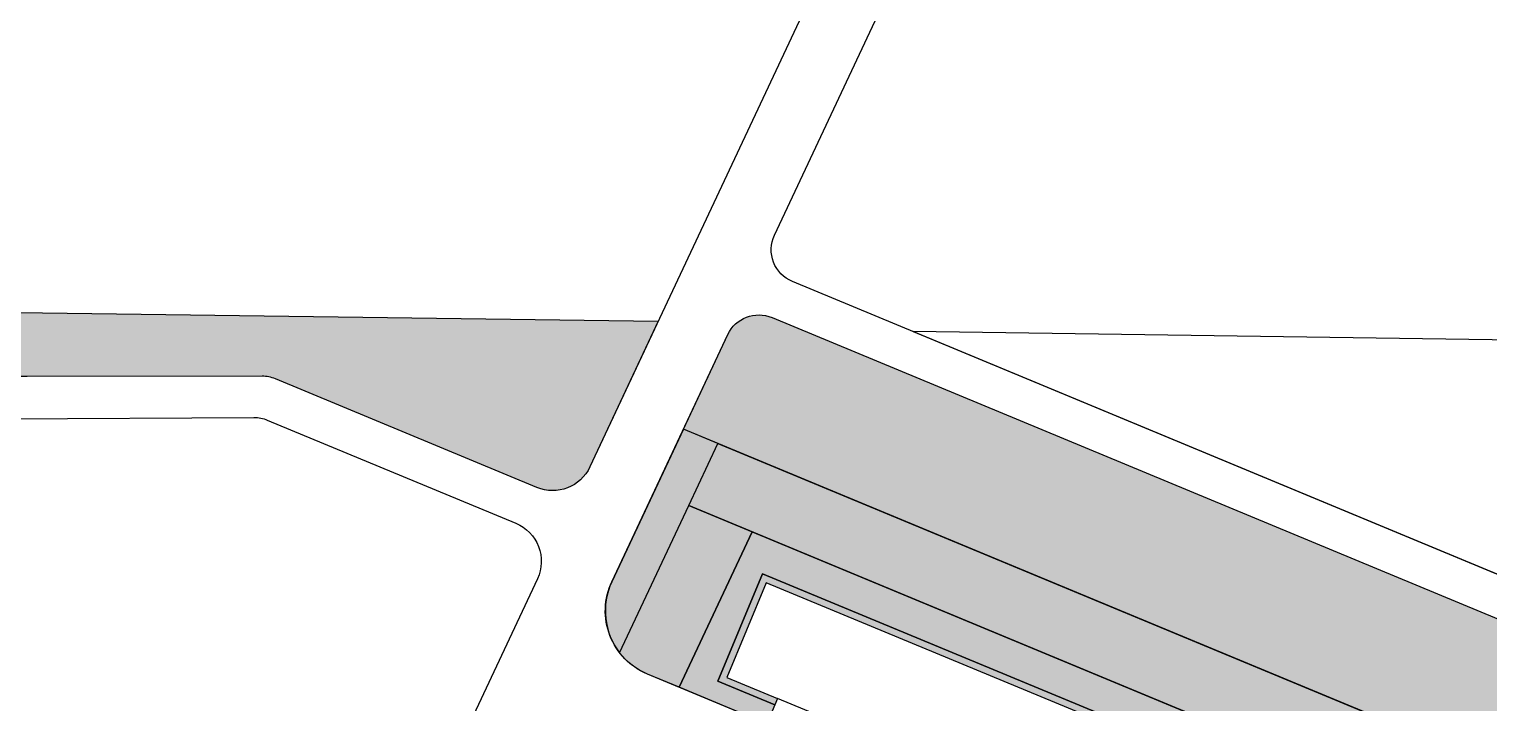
# Model space of a CAD drawing. Header units: millimetres. Extents: x 2240546 to 2245671, y 376439 to 383894.
# Drawn here: x 2244306 to 2244518.9, y 380937.8 to 381036 of the extents above; entities that cross this region are included whole.
import ezdxf

# ---------------------------------------------------------------- set-up
doc = ezdxf.new("R2010")
doc.units = ezdxf.units.MM
for name, color, linetype, true_color in [('благоустройство_внутридворовые_дороги', 7, 'Continuous', 0x000000), ('благоустройство_внутридворовые_площадки', 7, 'Continuous', 0x000000), ('благоустройство_зеленые насаждения', 7, 'Continuous', 0x000000), ('благоустройство_озеленение', 7, 'Continuous', 0x000000), ('благоустройство_отмостка', 7, 'Continuous', 0x000000), ('благоустройство_парковка', 7, 'Continuous', 0x000000)]:
    doc.layers.add(name, color=color, linetype=linetype, true_color=true_color)
for name, color, linetype, transparency in [('благоустройство_штриховка_внутридомовые_площадки', 221, 'Continuous', 0.5), ('благоустройство_штриховка_зеленые насаждения', 90, 'Continuous', 0.5), ('благоустройство_штриховка_озеленение', 105, 'Continuous', 0.5), ('благоустройство_штриховка_отмостка', 160, 'Continuous', 0.5), ('благоустройство_штриховка_парковка', 252, 'Continuous', 0.5)]:
    doc.layers.add(name, color=color, linetype=linetype, transparency=transparency)

msp = doc.modelspace()

# ---------------------------------------------------------------- hatches: boundary and pattern name
at = {"layer": 'благоустройство_штриховка_внутридомовые_площадки'}
h = msp.add_hatch(color=256, dxfattribs=at)
h.dxf.hatch_style = 1
edge = h.paths.add_edge_path()
edge.add_line((2244392.1374946, 380945.0819437358), (2244402.205558292, 380966.5428534996))
edge.add_line((2244402.205558292, 380966.5428534996), (2244411.449628143, 380962.7024068895))
edge.add_line((2244411.449628143, 380962.7024068895), (2244400.82092672, 380940.0464514723))
edge.add_line((2244400.82092672, 380940.0464514723), (2244396.215099801, 380941.9599411649))
edge.add_arc((2244400.051676154, 380951.1946951893), 10.0000000000795, 217.6817614915478, 247.4395701289827, ccw=False)
at = {"layer": 'благоустройство_штриховка_зеленые насаждения'}
h = msp.add_hatch(color=256, dxfattribs=at)
h.dxf.hatch_style = 1
h.paths.add_polyline_path([(2244402.205558292, 380966.5428534996), (2244406.457038861, 380975.6052356663), (2244570.077075216, 380907.6293306646), (2244565.825594646, 380898.5669484979)])
at = {"layer": 'благоустройство_штриховка_озеленение'}
h = msp.add_hatch(color=256, dxfattribs=at)
h.dxf.hatch_style = 1
edge = h.paths.add_edge_path()
edge.add_line((2244293.59315642, 380985.3591674607), (2244293.59315642, 380994.8799999103))
edge.add_line((2244293.59315642, 380994.8799999103), (2244397.781739837, 380993.4386911336))
edge.add_line((2244397.781739837, 380993.4386911336), (2244387.808347309, 380972.1842023245))
edge.add_arc((2244382.376610714, 380974.7329740986), 5.999999999467694, 247.43957012596542, 334.8622930119033, ccw=False)
edge.add_line((2244380.074664902, 380969.192121685), (2244341.947612181, 380985.031996627))
edge.add_arc((2244340.029324004, 380980.4146196123), 5.000000002324265, 67.4395701398586, 90.0684246218864)
edge.add_line((2244340.023352831, 380985.4146160492), (2244293.59315642, 380985.3591674607))
h = msp.add_hatch(color=256, dxfattribs=at)
h.dxf.hatch_style = 1
edge = h.paths.add_edge_path()
edge.add_line((2244401.438207031, 380977.6903081508), (2244407.912193461, 380991.4871452539))
edge.add_arc((2244412.438640624, 380989.3631687745), 4.999999999993245, 67.43957012962238, 154.8622930012355, ccw=False)
edge.add_line((2244414.3569288, 380993.9805457868), (2244581.145805207, 380924.6881469409))
edge.add_arc((2244579.22751703, 380920.0707699288), 5.000000000137773, -25.13291684647203, 67.4395701236711, ccw=False)
edge.add_line((2244583.75414175, 380917.9471718855), (2244577.4723311, 380904.5569733747))
edge.add_line((2244577.4723311, 380904.5569733747), (2244401.438207031, 380977.6903081508))
h = msp.add_hatch(color=256, dxfattribs=at)
h.dxf.hatch_style = 1
h.paths.add_polyline_path([(2244421.010855404, 380931.6585504254), (2244422.160844998, 380934.4293851497), (2244436.586197197, 380928.4363760262), (2244435.436207602, 380925.6655413016)], flags=17)
h.paths.add_polyline_path([(2244442.824011287, 380922.5962800263), (2244443.974000881, 380925.3671147508), (2244455.345990413, 380920.6426244174), (2244454.192305337, 380917.8733249799)], flags=17)
h.paths.add_polyline_path([(2244400.82092672, 380940.0464514723), (2244411.449628143, 380962.7024068895), (2244484.477779961, 380932.3628786684), (2244473.849078538, 380909.7069232509), (2244461.580112097, 380914.804062427), (2244462.733797173, 380917.5733618647), (2244467.742558644, 380915.4924731085), (2244474.252684813, 380931.1487516934), (2244412.962473826, 380956.6117552019), (2244406.452347656, 380940.9554766165), (2244414.773041313, 380937.498646425), (2244413.623051719, 380934.7278117008)])
at = {"layer": 'благоустройство_штриховка_отмостка'}
h = msp.add_hatch(color=256, dxfattribs=at)
h.dxf.hatch_style = 1
h.paths.add_polyline_path([(2244414.773041313, 380937.498646425), (2244406.452347656, 380940.9554766165), (2244412.962473826, 380956.6117552019), (2244474.252684813, 380931.1487516934), (2244467.742558644, 380915.4924731085), (2244462.733797173, 380917.5733618647), (2244463.118358865, 380918.4964616768), (2244467.203028975, 380916.7994864559), (2244472.945263588, 380930.6090536538), (2244413.502003496, 380955.3047418545), (2244407.759768881, 380941.495174656), (2244415.15755171, 380938.4251024252)])
h.paths.add_polyline_path([(2244422.160844998, 380934.4293851497), (2244422.544174863, 380935.3529967243), (2244436.969527061, 380929.3599876008), (2244436.586197197, 380928.4363760262)], flags=17)
h.paths.add_polyline_path([(2244443.974000881, 380925.3671147508), (2244444.357330746, 380926.2907263254), (2244455.730552105, 380921.5657242296), (2244455.345990413, 380920.6426244174)], flags=17)
at = {"layer": 'благоустройство_штриховка_парковка'}
h = msp.add_hatch(color=256, dxfattribs=at)
h.dxf.hatch_style = 1
edge = h.paths.add_edge_path()
edge.add_line((2244402.205558292, 380966.5428534996), (2244406.457038861, 380975.6052356663))
edge.add_line((2244406.457038861, 380975.6052356663), (2244401.438207031, 380977.6903081508))
edge.add_line((2244401.438207031, 380977.6903081508), (2244390.998781829, 380955.4426481494))
edge.add_arc((2244400.051676155, 380951.1946951895), 10.00000000090257, 154.8622929963306, 217.6817614920284)
edge.add_line((2244392.1374946, 380945.0819437355), (2244402.205558292, 380966.5428534996))
h.paths.add_polyline_path([(2244396.569446151, 380930.9840693056), (2244420.808195015, 380920.9140868824), (2244422.726466446, 380925.5314708516), (2244398.695186435, 380935.5152603889)])
h.paths.add_polyline_path([(2244443.0429253, 380917.0910028759), (2244471.723338254, 380905.1757321683), (2244469.59759797, 380900.6445410844), (2244441.124653868, 380912.4736189068)])

# ---------------------------------------------------------------- linework, layer by layer
at = {"layer": 'благоустройство_внутридворовые_дороги'}
for points in [[(2244506.416128261, 381224.9515275799), (2244387.808347309, 380972.1842023247, -0.4010991823470752), (2244380.074664902, 380969.192121685), (2244341.947612181, 380985.031996627, 0.0990591226146823), (2244340.023352831, 380985.4146160492), (2244202.836870614, 380985.250783083), (2244196.836870614, 380985.3037295484), (2243875.537018021, 380984.9978544075), (2243842.81878973, 380980.9796550379, -0.4131477516579272), (2243837.248845049, 380985.314825489), (2243819.600126218, 381124.8203481212, -0.109788416701919)], [(2245147.233757198, 381121.0116348131), (2245164.886828155, 380976.8850444834, -0.1410565695614368), (2245164.363284001, 380973.6072795115), (2245149.736719892, 380942.4295494021, -0.4142135623919712), (2245141.756452577, 380939.545917391), (2245048.976630971, 380983.0721780937), (2245034.343625432, 380983.309578364), (2244990.233664406, 380983.8637212291), (2244987.980585138, 380979.061096579), (2245045.384765623, 380978.1297931686), (2245139.208134935, 380934.1139677247, -0.4142135623606892), (2245142.091766946, 380926.1337004096), (2245111.936674718, 380861.8556293947, -0.4142135623617372), (2245103.956407403, 380858.9719973836), (2244846.477424559, 380979.7643974847), (2244615.658378568, 380985.9536891846), (2244612.843568626, 380979.9536891846), (2244590.556510653, 380932.4469833557, -0.4011234460776607), (2244584.111597757, 380929.9532043869), (2244417.32395904, 380999.2450890347, -0.4274506938434528), (2244414.715800054, 381005.9864425261), (2244490.231683112, 381166.9197946347, -0.2908216264106749)], [(2244521.074817453, 380894.4187212706), (2244513.687013768, 380897.487982546), (2244512.153603522, 380893.7933175), (2244497.728251323, 380899.7863266238), (2244499.26166157, 380903.4809916695), (2244491.873857884, 380906.5502529449), (2244490.340447638, 380902.8555878993), (2244461.580112097, 380914.804062427), (2244463.118358865, 380918.4964616768), (2244455.730552105, 380921.5657242297), (2244454.192305337, 380917.8733249799), (2244442.824011287, 380922.5962800263), (2244444.357330746, 380926.2907263254), (2244436.969527061, 380929.3599876008), (2244435.436207602, 380925.6655413017), (2244421.010855404, 380931.6585504254), (2244422.544174863, 380935.3529967244), (2244415.156371178, 380938.4222579997), (2244413.623051719, 380934.7278117008), (2244396.215099801, 380941.9599411649, -0.4274506939081382), (2244390.998781829, 380955.4426481494), (2244407.912193461, 380991.4871452539, -0.4010991823481089), (2244414.3569288, 380993.9805457867), (2244581.145805207, 380924.6881469411, -0.4274259742117173)], [(2244302.59013058, 380979.2027976693), (2244338.817520367, 380979.4089656198, -0.1001944418352354), (2244340.764262789, 380979.0264235971), (2244377.02449898, 380963.9621171366, -0.4274506938514474), (2244380.154289763, 380955.872492947), (2244321.06673115, 380829.9498593155)]]:
    msp.add_lwpolyline(points, format="xyb", dxfattribs=at)
at = {"layer": 'благоустройство_внутридворовые_площадки'}
msp.add_lwpolyline([(2244392.1374946, 380945.0819437358), (2244402.205558292, 380966.5428534996), (2244411.449628143, 380962.7024068895), (2244400.82092672, 380940.0464514723), (2244396.215099801, 380941.9599411649, -0.1305775714135728)], format="xyb", close=True, dxfattribs=at)
at = {"layer": 'благоустройство_зеленые насаждения'}
msp.add_lwpolyline([(2244402.205558292, 380966.5428534996), (2244406.457038861, 380975.6052356663), (2244570.077075216, 380907.6293306646), (2244565.825594646, 380898.5669484979)], close=True, dxfattribs=at)
at = {"layer": 'благоустройство_озеленение'}
for points in [[(2244293.59315642, 380985.3591674607), (2244293.59315642, 380994.8799999103), (2244397.781739837, 380993.4386911336), (2244387.808347309, 380972.1842023245, -0.4010991824242995), (2244380.074664902, 380969.192121685), (2244341.947612181, 380985.031996627, 0.09905912257657692), (2244340.023352831, 380985.4146160492)], [(2244401.438207031, 380977.6903081508), (2244407.912193461, 380991.4871452539, -0.4010991823405077), (2244414.3569288, 380993.9805457868), (2244581.145805207, 380924.6881469409, -0.4274259741629385), (2244583.75414175, 380917.9471718855), (2244577.4723311, 380904.5569733747)]]:
    msp.add_lwpolyline(points, format="xyb", close=True, dxfattribs=at)
msp.add_lwpolyline([(2244400.82092672, 380940.0464514723), (2244411.449628143, 380962.7024068895), (2244484.477779961, 380932.3628786684), (2244473.849078538, 380909.7069232509), (2244461.580112097, 380914.804062427), (2244462.733797173, 380917.5733618647), (2244467.742558644, 380915.4924731085), (2244474.252684813, 380931.1487516934), (2244412.962473826, 380956.6117552019), (2244406.452347656, 380940.9554766165), (2244414.773041313, 380937.498646425), (2244413.623051719, 380934.7278117008)], close=True, dxfattribs=at)
at = {"layer": 'благоустройство_отмостка'}
msp.add_lwpolyline([(2244414.773041313, 380937.498646425), (2244406.452347656, 380940.9554766165), (2244412.962473826, 380956.6117552019), (2244474.252684813, 380931.1487516934), (2244467.742558644, 380915.4924731085), (2244462.733797173, 380917.5733618647), (2244463.118358865, 380918.4964616768), (2244467.203028975, 380916.7994864559), (2244472.945263588, 380930.6090536538), (2244413.502003496, 380955.3047418545), (2244407.759768881, 380941.495174656), (2244415.15755171, 380938.4251024252)], close=True, dxfattribs=at)
at = {"layer": 'благоустройство_парковка'}
for points in [[(2244434.918657617, 380991.9353757158), (2244584.111597757, 380929.9532043869, 0.4011234460233336), (2244590.556510653, 380932.4469833557), (2244617.239123499, 380989.3231776344)], [(2244402.205558292, 380966.5428534996), (2244406.457038861, 380975.6052356663), (2244401.438207031, 380977.6903081508), (2244390.998781829, 380955.4426481494, 0.2811789843253001), (2244392.1374946, 380945.0819437355)]]:
    msp.add_lwpolyline(points, format="xyb", close=True, dxfattribs=at)

doc.saveas('drawing.dxf')
